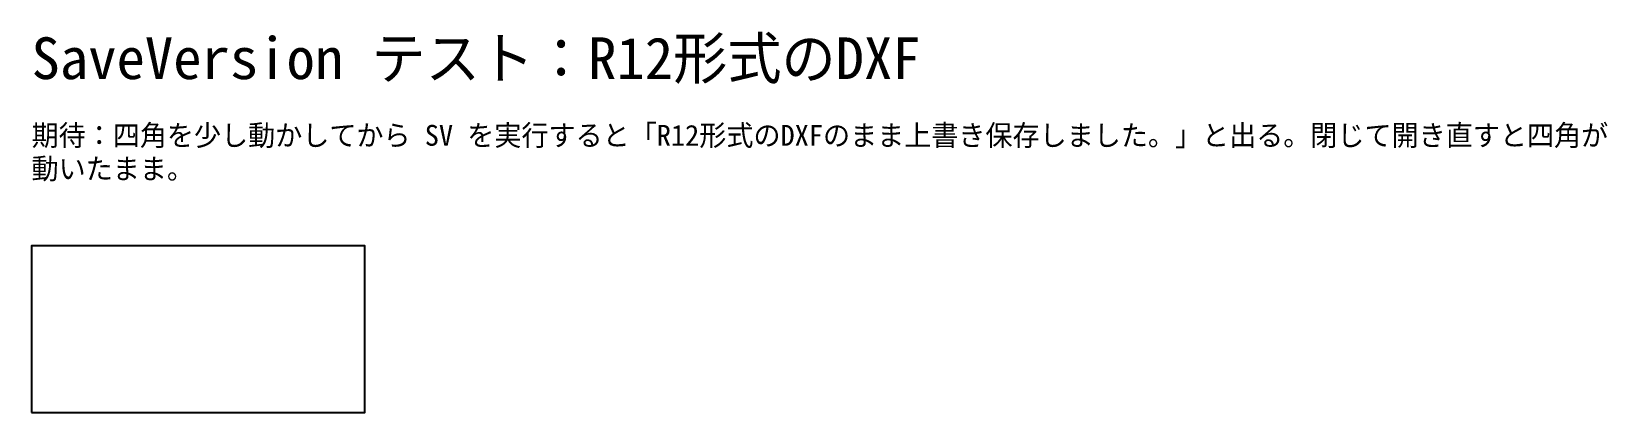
# Model space of a CAD drawing. Extents: x 0 to 189, y 0 to 46.
import ezdxf

# ---------------------------------------------------------------- set-up
doc = ezdxf.new("R2010")
doc.units = 0
doc.layers.add('SV_図形', color=4, linetype='Continuous')
doc.layers.add('SV_見出し', color=8, linetype='Continuous')

msp = doc.modelspace()

# ---------------------------------------------------------------- linework, layer by layer
at = {"layer": 'SV_図形'}
msp.add_lwpolyline([(0, 0), (40, 0), (40, 20), (0, 20)], close=True, dxfattribs=at)

# ---------------------------------------------------------------- texts
at = {"layer": 'SV_見出し'}
for s, height, p in [('SaveVersion テスト：R12形式のDXF', 5, (0, 40)), ('期待：四角を少し動かしてから SV を実行すると「R12形式のDXFのまま上書き保存しました。」と出る。閉じて開き直すと四角が', 2.5, (0, 32)), ('動いたまま。', 2.5, (0, 28))]:
    msp.add_text(s, height=height, dxfattribs=at).set_placement(p)

doc.saveas('drawing.dxf')
